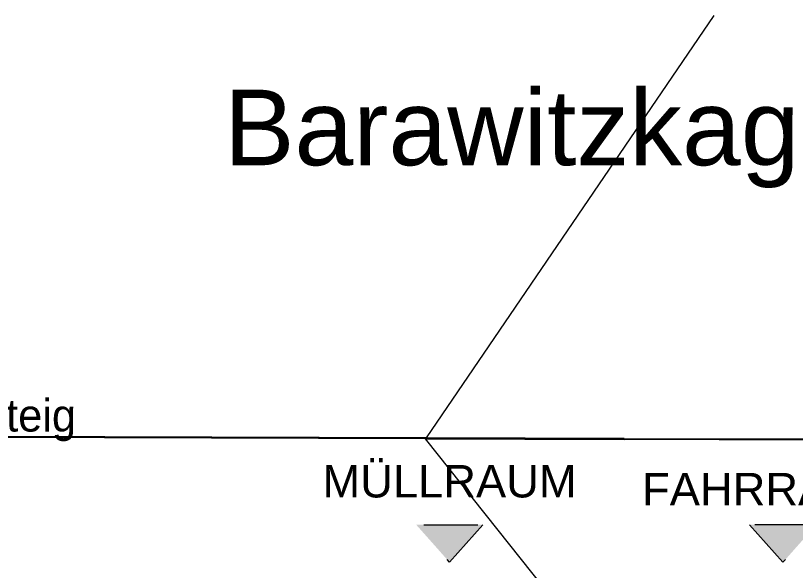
# Model space of a CAD drawing. Header units: metres. Extents: x -3.9 to 83, y -38 to 6.2.
# Drawn here: x 35.67 to 42.88, y -1.63 to 3.51 of the extents above; entities that cross this region are included whole.
import ezdxf

# ---------------------------------------------------------------- set-up
doc = ezdxf.new("R2010")
doc.units = ezdxf.units.M
doc.header["$MEASUREMENT"] = 0
doc.set_wipeout_variables(frame=1)
doc.linetypes.add('Untersicht', pattern=[0.001, 0.0005, -0.0005])
doc.linetypes.add('Wipeout_Contour', pattern=[1, 0, -1])
for name, color, linetype in [('0._Erdgeschoß PP Icon_1_0', 7, 'Continuous'), ('0._Erdgeschoß PP Icon_1_710 Gelände', 7, 'Continuous'), ('0._Erdgeschoß PP Icon_1_844 Umriss 2D', 7, 'Continuous'), ('0._Erdgeschoß PP Icon_1_905 VP Beschriftung Übersicht.Übersicht', 7, 'Continuous'), ('0._Erdgeschoß PP Icon_1_925 Vorentwurf Beschriftung', 7, 'Continuous')]:
    doc.layers.add(name, color=color, linetype=linetype)
doc.styles.add('ERSTELLTER_STIL_2', font='')
doc.styles.add('ERSTELLTER_STIL_6', font='arial.ttf')
doc.styles.get('ERSTELLTER_STIL_2').set_extended_font_data('Eurostile')

msp = doc.modelspace()

# ---------------------------------------------------------------- wipeouts: each hides what was drawn before it
at = {"color": 254, "linetype": 'Wipeout_Contour', "lineweight": 0, "ltscale": 193.488375}
msp.add_wipeout([(28.2051, 3.5109), (28.2051, -37.8391), (52.5858, -37.8391), (52.5858, 3.5109)], dxfattribs=at).dxf.layer = '0._Erdgeschoß PP Icon_1_0'

# ---------------------------------------------------------------- next in the draw order: hatches: boundary and pattern name
at = {"layer": '0._Erdgeschoß PP Icon_1_905 VP Beschriftung Übersicht.Übersicht', "linetype": 'Continuous', "lineweight": 0, "true_color": 0x000000}
for points in [[(39.9919, -1.202), (39.3748, -1.202), (39.6834, -1.5497)], [(42.4598, -1.202), (42.7684, -1.5497), (43.0769, -1.202)]]:
    msp.add_hatch(color=18, dxfattribs=at).paths.add_polyline_path(points)

# ---------------------------------------------------------------- next in the draw order: linework, layer by layer
at = {"layer": '0._Erdgeschoß PP Icon_1_710 Gelände', "color": 83, "linetype": 'Continuous', "lineweight": 13, "ltscale": 1000, "true_color": 0x89cd89}
for p, q in [((42.1283, 3.5109), (39.4681, -0.3969)), ((39.4614, -0.4069), (31.8144, -0.3826)), ((39.4681, -0.3969), (31.8145, -0.3726)), ((39.4614, -0.4069), (39.4681, -0.3969)), ((41.0858, -2.449), (39.4614, -0.4069)), ((39.4614, -0.4069), (41.2995, -0.4128)), ((41.2995, -0.4028), (39.4681, -0.3969)), ((41.2995, -0.4028), (46.6884, -0.4199)), ((48.9124, -0.437), (41.2995, -0.4128))]:
    msp.add_line(p, q, dxfattribs=at)
at = {"layer": '0._Erdgeschoß PP Icon_1_710 Gelände', "color": 8, "linetype": 'Continuous', "lineweight": 0, "ltscale": 1000, "flags": 128}
msp.add_lwpolyline([(28.2051, -0.363), (46.6735, -0.4298), (51.1512, -0.4441), (52.5858, -0.4486)], dxfattribs=at)
at = {"layer": '0._Erdgeschoß PP Icon_1_905 VP Beschriftung Übersicht.Übersicht', "color": 7, "linetype": 'Untersicht', "lineweight": 13, "ltscale": 1000, "flags": 128}
for points in [[(39.9919, -1.202), (39.6834, -1.5497), (39.3748, -1.202)], [(42.4598, -1.202), (42.7684, -1.5497), (43.0769, -1.202)]]:
    msp.add_lwpolyline(points, close=True, dxfattribs=at)

# ---------------------------------------------------------------- next in the draw order: texts
at = {"layer": '0._Erdgeschoß PP Icon_1_844 Umriss 2D', "color": 7, "linetype": 'Continuous', "lineweight": 13, "insert": (34.622, -0.235), "char_height": 0.3, "attachment_point": 4, "style": 'ERSTELLTER_STIL_2'}
msp.add_mtext('\\A1;{\\pql;\\fEurostile|b0|i0|c0|p0;\\W1.000000;Gehsteig}', dxfattribs=at)
at = {"layer": '0._Erdgeschoß PP Icon_1_905 VP Beschriftung Übersicht.Übersicht', "color": 7, "linetype": 'Continuous', "lineweight": 13, "char_height": 0.3, "style": 'ERSTELLTER_STIL_6'}
for s, insert, attachment_point in [('\\A1;{\\pqc;\\fHelvetica|b0|i0|c0|p0;\\W1.000000;MÜLLRAUM}', (39.6834, -0.6496), 2), ('\\A1;{\\pqc;\\fHelvetica|b0|i0|c0|p0;\\W1.000000;FAHRRÄDER}', (42.7684, -1.0226), 8)]:
    msp.add_mtext(s, dxfattribs=dict(at, insert=insert, attachment_point=attachment_point))
at = {"layer": '0._Erdgeschoß PP Icon_1_925 Vorentwurf Beschriftung', "color": 7, "linetype": 'Continuous', "lineweight": 13, "insert": (41.292, 1.9144), "char_height": 0.7, "attachment_point": 8, "style": 'ERSTELLTER_STIL_6'}
msp.add_mtext('\\A1;{\\pqc;\\fHelvetica|b0|i0|c0|p0;\\W1.000000;Barawitzkagasse}', dxfattribs=at)

doc.saveas('drawing.dxf')
